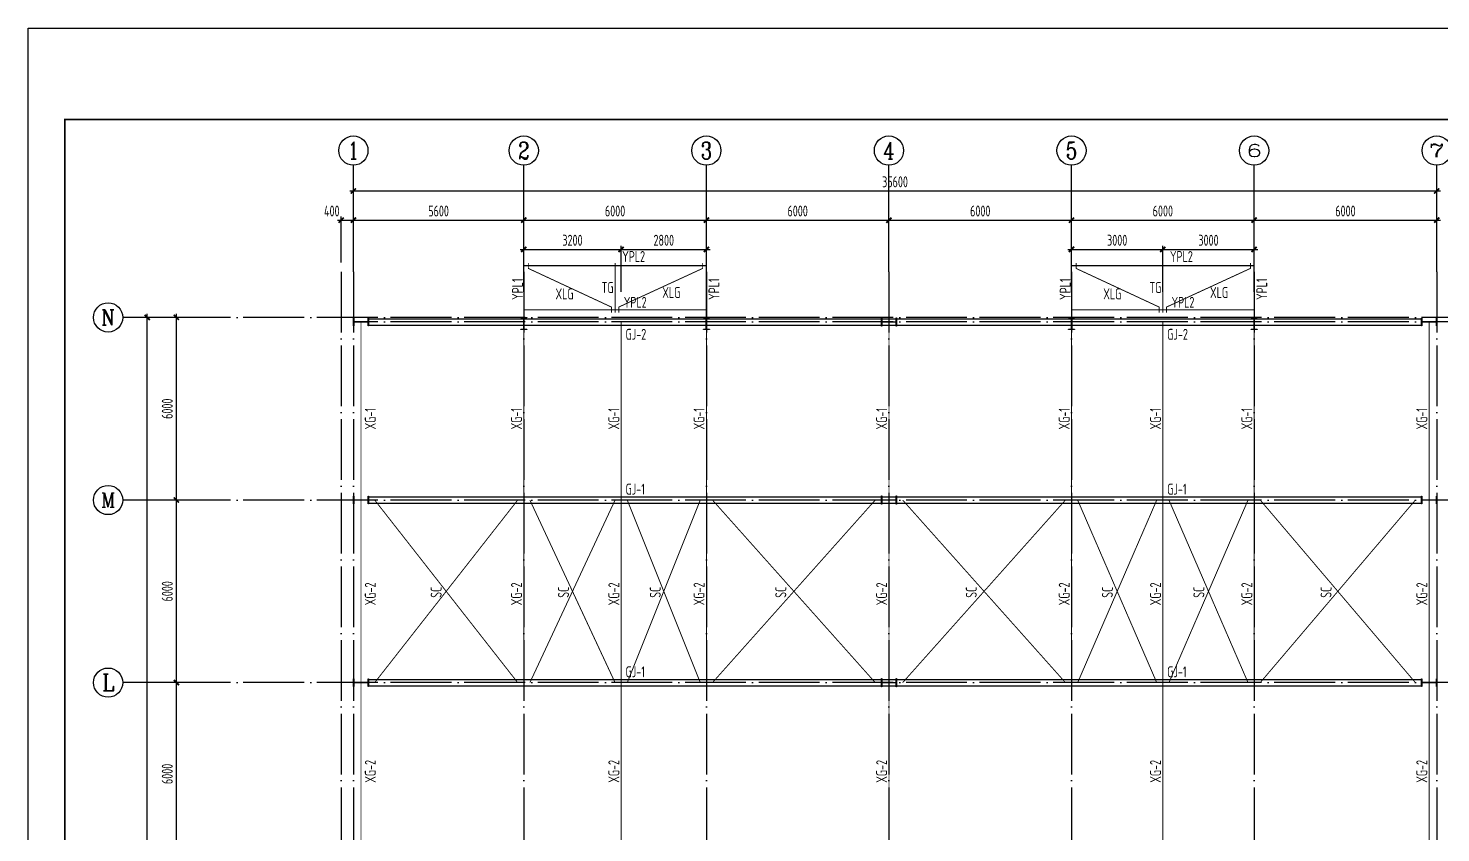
# Model space of a CAD drawing. Extents: x -1389621 to 57380, y -92505 to 283644.
# Drawn here: x -236954 to -190537, y 132134 to 158568 of the extents above; entities that cross this region are included whole.
import ezdxf
from ezdxf.enums import TextEntityAlignment as Align

# ---------------------------------------------------------------- set-up
doc = ezdxf.new("R2010")
doc.units = 0
doc.header["$LTSCALE"] = 100
doc.header["$MEASUREMENT"] = 0
doc.linetypes.add('DOTE', pattern=[2.42, 2, -0.2, 0.02, -0.2])
doc.layers.get('0').update_dxf_attribs({"linetype": 'CONTINUOUS'})
doc.layers.get('Defpoints').update_dxf_attribs({"linetype": 'CONTINUOUS'})
for name, color, linetype in [('10', 7, 'CONTINUOUS'), ('AXIS', 3, 'CONTINUOUS'), ('AXIS_TEXT', 7, 'CONTINUOUS'), ('BORDER', 7, 'CONTINUOUS'), ('DIM', 3, 'CONTINUOUS'), ('DOTE', 1, 'DOTE'), ('柱子', 3, 'CONTINUOUS'), ('梁', 4, 'CONTINUOUS'), ('系杆支撑', 2, 'CONTINUOUS')]:
    doc.layers.add(name, color=color, linetype=linetype)
doc.layers.add('数字', color=3, linetype='CONTINUOUS', lineweight=20)
doc.styles.add('_TCH_AXIS', font='COMPLEX', dxfattribs={"bigfont": 'GBCBIG'})
doc.styles.add('COMPLEX', font='COMPLEX')
doc.styles.add('TSSD_Dimension', font='tssdeng.shx', dxfattribs={"width": 0.7, "bigfont": 'hztxt.shx'})
doc.styles.add('TSSD_REIN', font='Tssdeng.shx', dxfattribs={"width": 0.7, "bigfont": 'hztxt.shx'})
doc.dimstyles.new('TSSD_100_100', dxfattribs={"dimtxt": 300, "dimasz": 100, "dimexe": 100, "dimexo": 250, "dimgap": 100, "dimtad": 1, "dimdec": 0, "dimzin": 0, "dimdsep": 46, "dimtxsty": 'TSSD_Dimension', "dimblk": 'ARCHTICK', "dimblk1": 'ARCHTICK', "dimblk2": 'ARCHTICK', "dimcen": 0, "dimdle": 100, "dimclrt": 7, "dimadec": 0, "dimazin": 0, "dimtfac": 1, "dimtdec": 0, "dimtix": 1, "dimtmove": 2, "dimatfit": 3, "dimfxl": 0, "dimtolj": 1, "dimtzin": 0, "dimarcsym": 0})

# ---------------------------------------------------------------- blocks, each defined once
blk = doc.blocks.new('_ArchTick')
at = {"color": 0, "linetype": 'ByBlock'}
blk.add_lwpolyline([(-0.71, -0.71, 0.5, 0.5, 0), (0.71, 0.71, 0.5, 0.5, 0)], format="xyseb", dxfattribs=at)
blk = doc.blocks.new('*D339')
at = {"layer": 'Defpoints', "color": 0, "ltscale": 100}
for p in [(-232086, 137067), (-230592, 137067), (-230592, 131067)]:
    blk.add_point(p, dxfattribs=at)
at = {"layer": 'DIM', "color": 0, "lineweight": -2, "ltscale": 100}
for p, q in [((-230892, 137067), (-232206, 137067)), ((-232086, 130947), (-232086, 137187)), ((-230892, 131067), (-232206, 131067))]:
    blk.add_line(p, q, dxfattribs=at)
at = {"layer": 'DIM', "color": 0, "lineweight": -2, "ltscale": 100, "xscale": 120, "yscale": 120, "zscale": 120}
for p, rotation in [((-232086, 137067), 90), ((-232086, 131067), 270)]:
    blk.add_blockref('_ArchTick', p, dxfattribs=dict(at, rotation=rotation))
at = {"layer": 'DIM', "color": 7, "ltscale": 100, "insert": (-232386, 134067), "char_height": 360, "attachment_point": 5, "rotation": 90, "style": 'TSSD_Dimension'}
blk.add_mtext('\\A1;6000', dxfattribs=at)
blk = doc.blocks.new('*D340')
at = {"layer": 'Defpoints', "color": 0, "ltscale": 100}
for p in [(-232086, 143067), (-230592, 143067), (-230592, 137067)]:
    blk.add_point(p, dxfattribs=at)
at = {"layer": 'DIM', "color": 0, "lineweight": -2, "ltscale": 100}
for p, q in [((-230892, 143067), (-232206, 143067)), ((-232086, 136947), (-232086, 143187)), ((-230892, 137067), (-232206, 137067))]:
    blk.add_line(p, q, dxfattribs=at)
at = {"layer": 'DIM', "color": 0, "lineweight": -2, "ltscale": 100, "xscale": 120, "yscale": 120, "zscale": 120}
for p, rotation in [((-232086, 143067), 90), ((-232086, 137067), 270)]:
    blk.add_blockref('_ArchTick', p, dxfattribs=dict(at, rotation=rotation))
at = {"layer": 'DIM', "color": 7, "ltscale": 100, "insert": (-232386, 140067), "char_height": 360, "attachment_point": 5, "rotation": 90, "style": 'TSSD_Dimension'}
blk.add_mtext('\\A1;6000', dxfattribs=at)
blk = doc.blocks.new('*D341')
at = {"layer": 'Defpoints', "color": 0, "ltscale": 100}
for p in [(-232086, 149067), (-230592, 149067), (-230592, 143067)]:
    blk.add_point(p, dxfattribs=at)
at = {"layer": 'DIM', "color": 0, "lineweight": -2, "ltscale": 100}
for p, q in [((-230892, 149067), (-232206, 149067)), ((-232086, 142947), (-232086, 149187)), ((-230892, 143067), (-232206, 143067))]:
    blk.add_line(p, q, dxfattribs=at)
at = {"layer": 'DIM', "color": 0, "lineweight": -2, "ltscale": 100, "xscale": 120, "yscale": 120, "zscale": 120}
for p, rotation in [((-232086, 149067), 90), ((-232086, 143067), 270)]:
    blk.add_blockref('_ArchTick', p, dxfattribs=dict(at, rotation=rotation))
at = {"layer": 'DIM', "color": 7, "ltscale": 100, "insert": (-232386, 146067), "char_height": 360, "attachment_point": 5, "rotation": 90, "style": 'TSSD_Dimension'}
blk.add_mtext('\\A1;6000', dxfattribs=at)
blk = doc.blocks.new('*D342')
at = {"layer": 'Defpoints', "color": 0, "ltscale": 100}
for p in [(-233046, 149067), (-230352, 149067), (-230352, 77067)]:
    blk.add_point(p, dxfattribs=at)
at = {"layer": 'DIM', "color": 0, "lineweight": -2, "ltscale": 100}
for p, q in [((-230652, 149067), (-233166, 149067)), ((-233046, 76947), (-233046, 149187)), ((-230652, 77067), (-233166, 77067))]:
    blk.add_line(p, q, dxfattribs=at)
at = {"layer": 'DIM', "color": 0, "lineweight": -2, "ltscale": 100, "xscale": 120, "yscale": 120, "zscale": 120}
for p, rotation in [((-233046, 149067), 90), ((-233046, 77067), 270)]:
    blk.add_blockref('_ArchTick', p, dxfattribs=dict(at, rotation=rotation))
at = {"layer": 'DIM', "color": 7, "ltscale": 100, "insert": (-233346, 113067), "char_height": 360, "attachment_point": 5, "rotation": 90, "style": 'TSSD_Dimension'}
blk.add_mtext('\\A1;72000', dxfattribs=at)
blk = doc.blocks.new('*D363')
at = {"layer": 'Defpoints', "color": 0, "ltscale": 100}
for p in [(-220670, 152263), (-226270, 150567), (-220670, 150567)]:
    blk.add_point(p, dxfattribs=at)
at = {"layer": 'DIM', "color": 0, "lineweight": -2, "ltscale": 100}
for p, q in [((-226390, 152263), (-220550, 152263)), ((-226270, 150867), (-226270, 152383)), ((-220670, 150867), (-220670, 152383))]:
    blk.add_line(p, q, dxfattribs=at)
at = {"layer": 'DIM', "color": 0, "lineweight": -2, "ltscale": 100, "xscale": 120, "yscale": 120, "zscale": 120, "rotation": 180}
blk.add_blockref('_ArchTick', (-226270, 152263), dxfattribs=at)
at = {"layer": 'DIM', "color": 0, "lineweight": -2, "ltscale": 100, "xscale": 120, "yscale": 120, "zscale": 120}
blk.add_blockref('_ArchTick', (-220670, 152263), dxfattribs=at)
at = {"layer": 'DIM', "color": 7, "ltscale": 100, "insert": (-223470, 152563), "char_height": 360, "attachment_point": 5, "style": 'TSSD_Dimension'}
blk.add_mtext('\\A1;5600', dxfattribs=at)
blk = doc.blocks.new('*D364')
at = {"layer": 'Defpoints', "color": 0, "ltscale": 100}
for p in [(-214670, 152263), (-220670, 150567), (-214670, 150567)]:
    blk.add_point(p, dxfattribs=at)
at = {"layer": 'DIM', "color": 0, "lineweight": -2, "ltscale": 100}
for p, q in [((-220790, 152263), (-214550, 152263)), ((-220670, 150867), (-220670, 152383)), ((-214670, 150867), (-214670, 152383))]:
    blk.add_line(p, q, dxfattribs=at)
at = {"layer": 'DIM', "color": 0, "lineweight": -2, "ltscale": 100, "xscale": 120, "yscale": 120, "zscale": 120, "rotation": 180}
blk.add_blockref('_ArchTick', (-220670, 152263), dxfattribs=at)
at = {"layer": 'DIM', "color": 0, "lineweight": -2, "ltscale": 100, "xscale": 120, "yscale": 120, "zscale": 120}
blk.add_blockref('_ArchTick', (-214670, 152263), dxfattribs=at)
at = {"layer": 'DIM', "color": 7, "ltscale": 100, "insert": (-217670, 152563), "char_height": 360, "attachment_point": 5, "style": 'TSSD_Dimension'}
blk.add_mtext('\\A1;6000', dxfattribs=at)
blk = doc.blocks.new('*D365')
at = {"layer": 'Defpoints', "color": 0, "ltscale": 100}
for p in [(-208670, 152263), (-214670, 150567), (-208670, 150567)]:
    blk.add_point(p, dxfattribs=at)
at = {"layer": 'DIM', "color": 0, "lineweight": -2, "ltscale": 100}
for p, q in [((-214790, 152263), (-208550, 152263)), ((-214670, 150867), (-214670, 152383)), ((-208670, 150867), (-208670, 152383))]:
    blk.add_line(p, q, dxfattribs=at)
at = {"layer": 'DIM', "color": 0, "lineweight": -2, "ltscale": 100, "xscale": 120, "yscale": 120, "zscale": 120, "rotation": 180}
blk.add_blockref('_ArchTick', (-214670, 152263), dxfattribs=at)
at = {"layer": 'DIM', "color": 0, "lineweight": -2, "ltscale": 100, "xscale": 120, "yscale": 120, "zscale": 120}
blk.add_blockref('_ArchTick', (-208670, 152263), dxfattribs=at)
at = {"layer": 'DIM', "color": 7, "ltscale": 100, "insert": (-211670, 152563), "char_height": 360, "attachment_point": 5, "style": 'TSSD_Dimension'}
blk.add_mtext('\\A1;6000', dxfattribs=at)
blk = doc.blocks.new('*D366')
at = {"layer": 'Defpoints', "color": 0, "ltscale": 100}
for p in [(-202670, 152263), (-208670, 150567), (-202670, 150567)]:
    blk.add_point(p, dxfattribs=at)
at = {"layer": 'DIM', "color": 0, "lineweight": -2, "ltscale": 100}
for p, q in [((-208790, 152263), (-202550, 152263)), ((-208670, 150867), (-208670, 152383)), ((-202670, 150867), (-202670, 152383))]:
    blk.add_line(p, q, dxfattribs=at)
at = {"layer": 'DIM', "color": 0, "lineweight": -2, "ltscale": 100, "xscale": 120, "yscale": 120, "zscale": 120, "rotation": 180}
blk.add_blockref('_ArchTick', (-208670, 152263), dxfattribs=at)
at = {"layer": 'DIM', "color": 0, "lineweight": -2, "ltscale": 100, "xscale": 120, "yscale": 120, "zscale": 120}
blk.add_blockref('_ArchTick', (-202670, 152263), dxfattribs=at)
at = {"layer": 'DIM', "color": 7, "ltscale": 100, "insert": (-205670, 152563), "char_height": 360, "attachment_point": 5, "style": 'TSSD_Dimension'}
blk.add_mtext('\\A1;6000', dxfattribs=at)
blk = doc.blocks.new('*D367')
at = {"layer": 'Defpoints', "color": 0, "ltscale": 100}
for p in [(-196670, 152263), (-202670, 150567), (-196670, 150567)]:
    blk.add_point(p, dxfattribs=at)
at = {"layer": 'DIM', "color": 0, "lineweight": -2, "ltscale": 100}
for p, q in [((-202790, 152263), (-196550, 152263)), ((-202670, 150867), (-202670, 152383)), ((-196670, 150867), (-196670, 152383))]:
    blk.add_line(p, q, dxfattribs=at)
at = {"layer": 'DIM', "color": 0, "lineweight": -2, "ltscale": 100, "xscale": 120, "yscale": 120, "zscale": 120, "rotation": 180}
blk.add_blockref('_ArchTick', (-202670, 152263), dxfattribs=at)
at = {"layer": 'DIM', "color": 0, "lineweight": -2, "ltscale": 100, "xscale": 120, "yscale": 120, "zscale": 120}
blk.add_blockref('_ArchTick', (-196670, 152263), dxfattribs=at)
at = {"layer": 'DIM', "color": 7, "ltscale": 100, "insert": (-199670, 152563), "char_height": 360, "attachment_point": 5, "style": 'TSSD_Dimension'}
blk.add_mtext('\\A1;6000', dxfattribs=at)
blk = doc.blocks.new('*D368')
at = {"layer": 'Defpoints', "color": 0, "ltscale": 100}
for p in [(-190670, 152263), (-196670, 150567), (-190670, 150567)]:
    blk.add_point(p, dxfattribs=at)
at = {"layer": 'DIM', "color": 0, "lineweight": -2, "ltscale": 100}
for p, q in [((-196790, 152263), (-190550, 152263)), ((-196670, 150867), (-196670, 152383)), ((-190670, 150867), (-190670, 152383))]:
    blk.add_line(p, q, dxfattribs=at)
at = {"layer": 'DIM', "color": 0, "lineweight": -2, "ltscale": 100, "xscale": 120, "yscale": 120, "zscale": 120, "rotation": 180}
blk.add_blockref('_ArchTick', (-196670, 152263), dxfattribs=at)
at = {"layer": 'DIM', "color": 0, "lineweight": -2, "ltscale": 100, "xscale": 120, "yscale": 120, "zscale": 120}
blk.add_blockref('_ArchTick', (-190670, 152263), dxfattribs=at)
at = {"layer": 'DIM', "color": 7, "ltscale": 100, "insert": (-193670, 152563), "char_height": 360, "attachment_point": 5, "style": 'TSSD_Dimension'}
blk.add_mtext('\\A1;6000', dxfattribs=at)
blk = doc.blocks.new('*D369')
at = {"layer": 'Defpoints', "color": 0, "ltscale": 100}
for p in [(-190670, 153223), (-226270, 150327), (-190670, 150327)]:
    blk.add_point(p, dxfattribs=at)
at = {"layer": 'DIM', "color": 0, "lineweight": -2, "ltscale": 100}
for p, q in [((-226390, 153223), (-190550, 153223)), ((-226270, 150627), (-226270, 153343)), ((-190670, 150627), (-190670, 153343))]:
    blk.add_line(p, q, dxfattribs=at)
at = {"layer": 'DIM', "color": 0, "lineweight": -2, "ltscale": 100, "xscale": 120, "yscale": 120, "zscale": 120, "rotation": 180}
blk.add_blockref('_ArchTick', (-226270, 153223), dxfattribs=at)
at = {"layer": 'DIM', "color": 0, "lineweight": -2, "ltscale": 100, "xscale": 120, "yscale": 120, "zscale": 120}
blk.add_blockref('_ArchTick', (-190670, 153223), dxfattribs=at)
at = {"layer": 'DIM', "color": 7, "ltscale": 100, "insert": (-208470, 153523), "char_height": 360, "attachment_point": 5, "style": 'TSSD_Dimension'}
blk.add_mtext('\\A1;35600', dxfattribs=at)
blk = doc.blocks.new('*D371')
at = {"layer": 'Defpoints', "color": 0, "ltscale": 100}
for p in [(-226270, 152263), (-226670, 150567), (-226270, 150567)]:
    blk.add_point(p, dxfattribs=at)
at = {"layer": 'DIM', "color": 0, "lineweight": -2, "ltscale": 100}
for p, q in [((-226790, 152263), (-226150, 152263)), ((-226670, 150867), (-226670, 152383)), ((-226270, 150867), (-226270, 152383))]:
    blk.add_line(p, q, dxfattribs=at)
at = {"layer": 'DIM', "color": 0, "lineweight": -2, "ltscale": 100, "xscale": 120, "yscale": 120, "zscale": 120, "rotation": 180}
blk.add_blockref('_ArchTick', (-226670, 152263), dxfattribs=at)
at = {"layer": 'DIM', "color": 0, "lineweight": -2, "ltscale": 100, "xscale": 120, "yscale": 120, "zscale": 120}
blk.add_blockref('_ArchTick', (-226270, 152263), dxfattribs=at)
at = {"layer": 'DIM', "color": 7, "ltscale": 100, "insert": (-226979, 152563), "char_height": 360, "attachment_point": 5, "style": 'TSSD_Dimension'}
blk.add_mtext('\\A1;400', dxfattribs=at)
blk = doc.blocks.new('_AXISO')
blk.add_circle((0, 0), 0.5)
at = {"layer": 'AXIS_TEXT', "style": 'COMPLEX', "width": 1.041667}
blk.add_attdef('A', text='', height=0.56, dxfattribs=at).set_placement((-0.25, -0.28), (0.25, -0.28), align=Align.FIT)
blk = doc.blocks.new('*D372')
at = {"layer": 'Defpoints', "color": 0, "ltscale": 100}
for p in [(-214670, 151303), (-217470, 149607), (-214670, 149607)]:
    blk.add_point(p, dxfattribs=at)
at = {"layer": 'DIM', "color": 0, "lineweight": -2, "ltscale": 100}
for p, q in [((-217470, 149907), (-217470, 151423)), ((-214670, 149907), (-214670, 151423)), ((-217590, 151303), (-214550, 151303))]:
    blk.add_line(p, q, dxfattribs=at)
at = {"layer": 'DIM', "color": 0, "lineweight": -2, "ltscale": 100, "xscale": 120, "yscale": 120, "zscale": 120, "rotation": 180}
blk.add_blockref('_ArchTick', (-217470, 151303), dxfattribs=at)
at = {"layer": 'DIM', "color": 0, "lineweight": -2, "ltscale": 100, "xscale": 120, "yscale": 120, "zscale": 120}
blk.add_blockref('_ArchTick', (-214670, 151303), dxfattribs=at)
at = {"layer": 'DIM', "color": 7, "ltscale": 100, "insert": (-216070, 151603), "char_height": 360, "attachment_point": 5, "style": 'TSSD_Dimension'}
blk.add_mtext('\\A1;2800', dxfattribs=at)
blk = doc.blocks.new('*D373')
at = {"layer": 'Defpoints', "color": 0, "ltscale": 100}
for p in [(-217470, 151303), (-220670, 149607), (-217470, 149607)]:
    blk.add_point(p, dxfattribs=at)
at = {"layer": 'DIM', "color": 0, "lineweight": -2, "ltscale": 100}
for p, q in [((-220670, 149907), (-220670, 151423)), ((-217470, 149907), (-217470, 151423)), ((-220790, 151303), (-217350, 151303))]:
    blk.add_line(p, q, dxfattribs=at)
at = {"layer": 'DIM', "color": 0, "lineweight": -2, "ltscale": 100, "xscale": 120, "yscale": 120, "zscale": 120, "rotation": 180}
blk.add_blockref('_ArchTick', (-220670, 151303), dxfattribs=at)
at = {"layer": 'DIM', "color": 0, "lineweight": -2, "ltscale": 100, "xscale": 120, "yscale": 120, "zscale": 120}
blk.add_blockref('_ArchTick', (-217470, 151303), dxfattribs=at)
at = {"layer": 'DIM', "color": 7, "ltscale": 100, "insert": (-219070, 151603), "char_height": 360, "attachment_point": 5, "style": 'TSSD_Dimension'}
blk.add_mtext('\\A1;3200', dxfattribs=at)
blk = doc.blocks.new('*D374')
at = {"layer": 'Defpoints', "color": 0, "ltscale": 100}
for p in [(-199670, 151303), (-202670, 149607), (-199670, 149607)]:
    blk.add_point(p, dxfattribs=at)
at = {"layer": 'DIM', "color": 0, "lineweight": -2, "ltscale": 100}
for p, q in [((-202670, 149907), (-202670, 151423)), ((-199670, 149907), (-199670, 151423)), ((-202790, 151303), (-199550, 151303))]:
    blk.add_line(p, q, dxfattribs=at)
at = {"layer": 'DIM', "color": 0, "lineweight": -2, "ltscale": 100, "xscale": 120, "yscale": 120, "zscale": 120, "rotation": 180}
blk.add_blockref('_ArchTick', (-202670, 151303), dxfattribs=at)
at = {"layer": 'DIM', "color": 0, "lineweight": -2, "ltscale": 100, "xscale": 120, "yscale": 120, "zscale": 120}
blk.add_blockref('_ArchTick', (-199670, 151303), dxfattribs=at)
at = {"layer": 'DIM', "color": 7, "ltscale": 100, "insert": (-201170, 151603), "char_height": 360, "attachment_point": 5, "style": 'TSSD_Dimension'}
blk.add_mtext('\\A1;3000', dxfattribs=at)
blk = doc.blocks.new('*D375')
at = {"layer": 'Defpoints', "color": 0, "ltscale": 100}
for p in [(-196670, 151303), (-199670, 149607), (-196670, 149607)]:
    blk.add_point(p, dxfattribs=at)
at = {"layer": 'DIM', "color": 0, "lineweight": -2, "ltscale": 100}
for p, q in [((-199670, 149907), (-199670, 151423)), ((-196670, 149907), (-196670, 151423)), ((-199790, 151303), (-196550, 151303))]:
    blk.add_line(p, q, dxfattribs=at)
at = {"layer": 'DIM', "color": 0, "lineweight": -2, "ltscale": 100, "xscale": 120, "yscale": 120, "zscale": 120, "rotation": 180}
blk.add_blockref('_ArchTick', (-199670, 151303), dxfattribs=at)
at = {"layer": 'DIM', "color": 0, "lineweight": -2, "ltscale": 100, "xscale": 120, "yscale": 120, "zscale": 120}
blk.add_blockref('_ArchTick', (-196670, 151303), dxfattribs=at)
at = {"layer": 'DIM', "color": 7, "ltscale": 100, "insert": (-198170, 151603), "char_height": 360, "attachment_point": 5, "style": 'TSSD_Dimension'}
blk.add_mtext('\\A1;3000', dxfattribs=at)

msp = doc.modelspace()

# ---------------------------------------------------------------- linework, layer by layer
at = {"layer": '10', "const_width": 40}
for points in [[(-214669.75, 149066.574), (-214669.75, 150766.574), (-220669.75, 150766.574), (-220669.75, 149066.574)], [(-196669.75, 149066.574), (-196669.75, 150766.574), (-202669.75, 150766.574), (-202669.75, 149066.574)], [(-214669.75, 149316.574), (-220669.75, 149316.574)], [(-196669.75, 149316.574), (-202669.75, 149316.574)]]:
    msp.add_lwpolyline(points, dxfattribs=at)
at = {"layer": 'AXIS'}
for p, q in [((-226269.75, 150566.574), (-226269.75, 154068.464)), ((-220669.75, 150566.574), (-220669.75, 154068.464)), ((-214669.75, 150566.574), (-214669.75, 154068.464)), ((-208669.75, 150566.574), (-208669.75, 154068.464)), ((-202669.75, 150566.574), (-202669.75, 154068.464)), ((-196669.75, 150566.574), (-196669.75, 154068.464)), ((-190669.75, 150566.574), (-190669.75, 154068.464)), ((-230591.747, 149066.574), (-233849.493, 149066.574)), ((-230591.747, 143066.574), (-233849.493, 143066.574)), ((-230591.747, 137066.574), (-233849.493, 137066.574))]:
    msp.add_line(p, q, dxfattribs=at)
at = {"layer": 'BORDER'}
msp.add_lwpolyline([(-236954.028, 57648.326), (-236954.028, 158568.326), (-165674.028, 158568.326), (-165674.028, 57648.326)], close=True, dxfattribs=at)
at = {"layer": 'BORDER', "const_width": 60}
msp.add_lwpolyline([(-235754.028, 58848.326), (-235754.028, 155568.326), (-166874.028, 155568.326), (-166874.028, 58848.326)], close=True, dxfattribs=at)
at = {"layer": 'DOTE', "linetype": 'DOTE', "ltscale": 10}
for p, q in [((-226669.75, 150566.574), (-226669.75, 75566.574)), ((-226269.75, 150566.574), (-226269.75, 75566.574)), ((-220669.75, 150566.574), (-220669.75, 75566.574)), ((-214669.75, 150566.574), (-214669.75, 75566.574)), ((-208669.75, 150566.574), (-208669.75, 75566.574)), ((-202669.75, 150566.574), (-202669.75, 75566.574)), ((-196669.75, 150566.574), (-196669.75, 75566.574)), ((-190669.75, 150566.574), (-190669.75, 75566.574)), ((-189169.75, 149066.574), (-230591.747, 149066.574)), ((-189169.75, 148916.574), (-226269.75, 148916.574)), ((-189169.75, 143066.574), (-230591.747, 143066.574)), ((-189169.75, 137066.574), (-230591.747, 137066.574))]:
    msp.add_line(p, q, dxfattribs=at)
at = {"layer": '柱子', "ltscale": 100}
for points in [[(-226257.75, 148912.574), (-226257.75, 148786.574), (-226269.75, 148786.574), (-226269.75, 149046.574), (-226257.75, 149046.574), (-226257.75, 148920.574), (-225781.75, 148920.574), (-225781.75, 149046.574), (-225769.75, 149046.574), (-225769.75, 148786.574), (-225781.75, 148786.574), (-225781.75, 148912.574)], [(-220665.75, 148678.574), (-220569.75, 148678.574), (-220569.75, 148666.574), (-220769.75, 148666.574), (-220769.75, 148678.574), (-220673.75, 148678.574), (-220673.75, 149054.574), (-220769.75, 149054.574), (-220769.75, 149066.574), (-220569.75, 149066.574), (-220569.75, 149054.574), (-220665.75, 149054.574)], [(-214665.75, 148678.574), (-214569.75, 148678.574), (-214569.75, 148666.574), (-214769.75, 148666.574), (-214769.75, 148678.574), (-214673.75, 148678.574), (-214673.75, 149054.574), (-214769.75, 149054.574), (-214769.75, 149066.574), (-214569.75, 149066.574), (-214569.75, 149054.574), (-214665.75, 149054.574)], [(-208907.75, 148912.574), (-208907.75, 148776.574), (-208919.75, 148776.574), (-208919.75, 149056.574), (-208907.75, 149056.574), (-208907.75, 148920.574), (-208431.75, 148920.574), (-208431.75, 149056.574), (-208419.75, 149056.574), (-208419.75, 148776.574), (-208431.75, 148776.574), (-208431.75, 148912.574)], [(-202665.75, 148678.574), (-202569.75, 148678.574), (-202569.75, 148666.574), (-202769.75, 148666.574), (-202769.75, 148678.574), (-202673.75, 148678.574), (-202673.75, 149054.574), (-202769.75, 149054.574), (-202769.75, 149066.574), (-202569.75, 149066.574), (-202569.75, 149054.574), (-202665.75, 149054.574)], [(-196665.75, 148678.574), (-196569.75, 148678.574), (-196569.75, 148666.574), (-196769.75, 148666.574), (-196769.75, 148678.574), (-196673.75, 148678.574), (-196673.75, 149054.574), (-196769.75, 149054.574), (-196769.75, 149066.574), (-196569.75, 149066.574), (-196569.75, 149054.574), (-196665.75, 149054.574)], [(-191157.75, 148912.574), (-191157.75, 148786.574), (-191169.75, 148786.574), (-191169.75, 149046.574), (-191157.75, 149046.574), (-191157.75, 148920.574), (-190681.75, 148920.574), (-190681.75, 149046.574), (-190669.75, 149046.574), (-190669.75, 148786.574), (-190681.75, 148786.574), (-190681.75, 148912.574)], [(-226257.75, 143062.574), (-226257.75, 142936.574), (-226269.75, 142936.574), (-226269.75, 143196.574), (-226257.75, 143196.574), (-226257.75, 143070.574), (-225781.75, 143070.574), (-225781.75, 143196.574), (-225769.75, 143196.574), (-225769.75, 142936.574), (-225781.75, 142936.574), (-225781.75, 143062.574)], [(-208907.75, 143062.574), (-208907.75, 142926.574), (-208919.75, 142926.574), (-208919.75, 143206.574), (-208907.75, 143206.574), (-208907.75, 143070.574), (-208431.75, 143070.574), (-208431.75, 143206.574), (-208419.75, 143206.574), (-208419.75, 142926.574), (-208431.75, 142926.574), (-208431.75, 143062.574)], [(-191157.75, 143062.574), (-191157.75, 142936.574), (-191169.75, 142936.574), (-191169.75, 143196.574), (-191157.75, 143196.574), (-191157.75, 143070.574), (-190681.75, 143070.574), (-190681.75, 143196.574), (-190669.75, 143196.574), (-190669.75, 142936.574), (-190681.75, 142936.574), (-190681.75, 143062.574)], [(-226257.75, 137062.574), (-226257.75, 136936.574), (-226269.75, 136936.574), (-226269.75, 137196.574), (-226257.75, 137196.574), (-226257.75, 137070.574), (-225781.75, 137070.574), (-225781.75, 137196.574), (-225769.75, 137196.574), (-225769.75, 136936.574), (-225781.75, 136936.574), (-225781.75, 137062.574)], [(-208907.75, 137062.574), (-208907.75, 136926.574), (-208919.75, 136926.574), (-208919.75, 137206.574), (-208907.75, 137206.574), (-208907.75, 137070.574), (-208431.75, 137070.574), (-208431.75, 137206.574), (-208419.75, 137206.574), (-208419.75, 136926.574), (-208431.75, 136926.574), (-208431.75, 137062.574)], [(-191157.75, 137062.574), (-191157.75, 136936.574), (-191169.75, 136936.574), (-191169.75, 137196.574), (-191157.75, 137196.574), (-191157.75, 137070.574), (-190681.75, 137070.574), (-190681.75, 137196.574), (-190669.75, 137196.574), (-190669.75, 136936.574), (-190681.75, 136936.574), (-190681.75, 137062.574)]]:
    msp.add_lwpolyline(points, close=True, dxfattribs=at)
at = {"layer": '梁', "ltscale": 100}
for p, q in [((-225769.75, 149016.574), (-191169.75, 149016.574)), ((-225769.75, 148816.574), (-191169.75, 148816.574)), ((-225769.75, 143166.574), (-191169.75, 143166.574)), ((-225769.75, 142966.574), (-191169.75, 142966.574)), ((-225769.75, 137166.574), (-191169.75, 137166.574)), ((-225769.75, 136966.574), (-191169.75, 136966.574))]:
    msp.add_line(p, q, dxfattribs=at)
at = {"layer": '系杆支撑', "const_width": 30}
for points in [[(-220520.125, 150856.387), (-220520.125, 150676.761), (-217789.75, 149406.736), (-217789.75, 149226.412)], [(-217669.75, 150856.387), (-217669.75, 149226.412)], [(-214793.125, 150856.387), (-214793.125, 150676.761), (-217549.75, 149406.736), (-217549.75, 149226.412)], [(-202520.125, 150856.387), (-202520.125, 150676.761), (-199789.75, 149406.736), (-199789.75, 149226.412)], [(-199669.75, 150856.387), (-199669.75, 149226.412)], [(-196793.125, 150856.387), (-196793.125, 150676.761), (-199549.75, 149406.736), (-199549.75, 149226.412)], [(-226019.75, 77216.574), (-226019.75, 148916.574)], [(-220669.75, 137066.574), (-220669.75, 148916.574)], [(-217469.75, 77216.574), (-217469.75, 148916.574)], [(-214669.75, 137066.574), (-214669.75, 148916.574)], [(-208669.75, 77216.574), (-208669.75, 148916.574)], [(-202669.75, 137066.574), (-202669.75, 148916.574)], [(-199669.75, 77216.574), (-199669.75, 148916.574)], [(-196669.75, 137066.574), (-196669.75, 148916.574)], [(-190919.75, 77216.574), (-190919.75, 148916.574)], [(-220869.75, 137066.574), (-225569.75, 143066.574)], [(-225569.75, 137066.574), (-220869.75, 143066.574)], [(-220669.75, 137066.574), (-220669.75, 143066.574)], [(-217669.75, 137066.574), (-220469.75, 143066.574)], [(-220469.75, 137066.574), (-217669.75, 143066.574)], [(-217269.75, 137066.574), (-214869.75, 143066.574)], [(-214869.75, 137066.574), (-217269.75, 143066.574)], [(-214669.75, 137066.574), (-214669.75, 143066.574)], [(-214469.75, 137066.574), (-209119.75, 143066.574)], [(-209119.75, 137066.574), (-214469.75, 143066.574)], [(-202869.75, 137066.574), (-208219.75, 143066.574)], [(-208219.75, 137066.574), (-202869.75, 143066.574)], [(-202669.75, 137066.574), (-202669.75, 143066.574)], [(-199869.75, 137066.574), (-202469.75, 143066.574)], [(-202469.75, 137066.574), (-199869.75, 143066.574)], [(-199469.75, 137066.574), (-196869.75, 143066.574)], [(-196869.75, 137066.574), (-199469.75, 143066.574)], [(-196669.75, 137066.574), (-196669.75, 143066.574)], [(-196469.75, 137066.574), (-191369.75, 143066.574)], [(-191369.75, 137066.574), (-196469.75, 143066.574)]]:
    msp.add_lwpolyline(points, dxfattribs=at)

# ---------------------------------------------------------------- block references
at = {"layer": 'AXIS'}
ref = msp.add_blockref('_AXISO', (-226270.541, 154548.464), dxfattribs=dict(at, xscale=960, yscale=960, zscale=960))
ref.add_attrib('A', '1', dxfattribs={"layer": 'AXIS_TEXT', "ltscale": 0.5, "height": 559.138, "style": '_TCH_AXIS', "width": 1.555556}).set_placement((-226456.921, 154268.895), (-226084.162, 154268.895), align=Align.FIT)
ref = msp.add_blockref('_AXISO', (-220670.541, 154548.464), dxfattribs=dict(at, xscale=960, yscale=960, zscale=960))
ref.add_attrib('A', '2', dxfattribs={"layer": 'AXIS_TEXT', "ltscale": 0.5, "height": 559.138, "style": '_TCH_AXIS'}).set_placement((-220856.921, 154268.895), (-220484.162, 154268.895), align=Align.FIT)
ref = msp.add_blockref('_AXISO', (-214670.541, 154548.464), dxfattribs=dict(at, xscale=960, yscale=960, zscale=960))
ref.add_attrib('A', '3', dxfattribs={"layer": 'AXIS_TEXT', "ltscale": 0.5, "height": 559.138, "style": '_TCH_AXIS'}).set_placement((-214856.921, 154268.895), (-214484.162, 154268.895), align=Align.FIT)
ref = msp.add_blockref('_AXISO', (-208670.541, 154548.464), dxfattribs=dict(at, xscale=960, yscale=960, zscale=960))
ref.add_attrib('A', '4', dxfattribs={"layer": 'AXIS_TEXT', "ltscale": 0.5, "height": 559.138, "style": '_TCH_AXIS', "width": 0.875}).set_placement((-208856.921, 154268.895), (-208484.162, 154268.895), align=Align.FIT)
ref = msp.add_blockref('_AXISO', (-202670.541, 154548.464), dxfattribs=dict(at, xscale=960, yscale=960, zscale=960))
ref.add_attrib('A', '5', dxfattribs={"layer": 'AXIS_TEXT', "ltscale": 0.5, "height": 559.138, "style": '_TCH_AXIS'}).set_placement((-202856.921, 154268.895), (-202484.162, 154268.895), align=Align.FIT)
ref = msp.add_blockref('_AXISO', (-196670.541, 154548.464), dxfattribs=dict(at, xscale=960, yscale=960, zscale=960))
ref.add_attrib('A', '6', dxfattribs={"layer": 'AXIS_TEXT', "ltscale": 0.5, "height": 394.135, "style": '_TCH_AXIS', "width": 2.071429}).set_placement((-196942.682, 154351.397), (-196398.401, 154351.397), align=Align.FIT)
ref = msp.add_blockref('_AXISO', (-190670.541, 154548.464), dxfattribs=dict(at, xscale=960, yscale=960, zscale=960))
ref.add_attrib('A', '7', dxfattribs={"layer": 'AXIS_TEXT', "ltscale": 0.5, "height": 442.515, "style": '_TCH_AXIS', "width": 1.714286}).set_placement((-190923.407, 154327.207), (-190417.676, 154327.207), align=Align.FIT)
ref = msp.add_blockref('_AXISO', (-234329.493, 149066.574), dxfattribs=dict(at, xscale=960, yscale=960, zscale=960))
ref.add_attrib('A', 'N', dxfattribs={"layer": 'AXIS_TEXT', "ltscale": 0.5, "height": 498.312, "style": '_TCH_AXIS'}).set_placement((-234554.919, 148817.418), (-234104.066, 148817.418), align=Align.FIT)
ref = msp.add_blockref('_AXISO', (-234329.493, 143066.574), dxfattribs=dict(at, xscale=960, yscale=960, zscale=960))
ref.add_attrib('A', 'M', dxfattribs={"layer": 'AXIS_TEXT', "ltscale": 0.5, "height": 475.176, "style": '_TCH_AXIS'}).set_placement((-234567.08, 142828.986), (-234091.905, 142828.986), align=Align.FIT)
ref = msp.add_blockref('_AXISO', (-234329.493, 137066.574), dxfattribs=dict(at, xscale=960, yscale=960, zscale=960))
ref.add_attrib('A', 'L', dxfattribs={"layer": 'AXIS_TEXT', "ltscale": 0.5, "height": 546.829, "style": '_TCH_AXIS'}).set_placement((-234524.789, 136793.159), (-234134.197, 136793.159), align=Align.FIT)

# ---------------------------------------------------------------- texts
at = {"layer": '数字', "ltscale": 100, "style": 'TSSD_REIN', "width": 0.7}
for s, p in [('YPL2', (-217435.804, 150888.633)), ('YPL2', (-199435.804, 150888.633)), ('XLG', (-219627.414, 149660.361)), ('TG', (-218111.804, 149869.633)), ('XLG', (-216118.699, 149706.361)), ('XLG', (-201627.414, 149660.361)), ('TG', (-200111.804, 149869.633)), ('XLG', (-198118.699, 149706.361)), ('YPL2', (-217384.18, 149382.633)), ('YPL2', (-199384.18, 149382.633)), ('GJ-2', (-217324.184, 148331.902)), ('GJ-2', (-199524.184, 148331.902)), ('GJ-1', (-217324.184, 143243.346)), ('GJ-1', (-199524.184, 143243.346)), ('GJ-1', (-217324.184, 137243.346)), ('GJ-1', (-199524.184, 137243.346))]:
    msp.add_text(s, height=360, dxfattribs=at).set_placement(p)
for s, p in [('YPL1', (-220698.736, 149641.844)), ('YPL1', (-214240.986, 149641.844)), ('YPL1', (-202698.736, 149641.844)), ('YPL1', (-196240.986, 149641.844)), ('XG-1', (-225532.509, 145386.449)), ('XG-1', (-220730.724, 145386.449)), ('XG-1', (-217530.724, 145386.449)), ('XG-1', (-214730.724, 145386.449)), ('XG-1', (-208730.724, 145386.449)), ('XG-1', (-202730.724, 145386.449)), ('XG-1', (-199730.724, 145386.449)), ('XG-1', (-196730.724, 145386.449)), ('XG-1', (-190980.724, 145386.449)), ('XG-2', (-225532.509, 139608.151)), ('SC', (-223368.806, 139856.128)), ('XG-2', (-220730.724, 139608.151)), ('SC', (-219184.177, 139856.128)), ('XG-2', (-217530.724, 139608.151)), ('SC', (-216168.239, 139856.128)), ('XG-2', (-214730.724, 139608.151)), ('SC', (-212043.227, 139856.128)), ('XG-2', (-208730.724, 139608.151)), ('SC', (-205783.603, 139856.128)), ('XG-2', (-202730.724, 139608.151)), ('SC', (-201311.35, 139856.128)), ('XG-2', (-199730.724, 139608.151)), ('SC', (-198305.104, 139856.128)), ('XG-2', (-196730.724, 139608.151)), ('SC', (-194125.656, 139856.128)), ('XG-2', (-190980.724, 139608.151)), ('XG-2', (-225532.509, 133777.047)), ('XG-2', (-217530.724, 133777.047)), ('XG-2', (-208730.724, 133777.047)), ('XG-2', (-199730.724, 133777.047)), ('XG-2', (-190980.724, 133777.047))]:
    msp.add_text(s, height=360, rotation=90, dxfattribs=at).set_placement(p)

# ---------------------------------------------------------------- dimensions: what is measured, and where the dimension line sits
at = {"layer": 'DIM', "ltscale": 100}
for p1, p2, distance, picture, middle in [((-226269.75, 150326.574), (-190669.75, 150326.574), 2896.364, '*D369', (-208469.75, 153522.938)), ((-226269.75, 150566.574), (-220669.75, 150566.574), 1696.364, '*D363', (-223469.75, 152562.938)), ((-220669.75, 150566.574), (-214669.75, 150566.574), 1696.364, '*D364', (-217669.75, 152562.938)), ((-214669.75, 150566.574), (-208669.75, 150566.574), 1696.364, '*D365', (-211669.75, 152562.938)), ((-208669.75, 150566.574), (-202669.75, 150566.574), 1696.364, '*D366', (-205669.75, 152562.938)), ((-202669.75, 150566.574), (-196669.75, 150566.574), 1696.364, '*D367', (-199669.75, 152562.938)), ((-196669.75, 150566.574), (-190669.75, 150566.574), 1696.364, '*D368', (-193669.75, 152562.938)), ((-220669.75, 149606.574), (-217469.75, 149606.574), 1696.364, '*D373', (-219069.75, 151602.938)), ((-217469.75, 149606.574), (-214669.75, 149606.574), 1696.364, '*D372', (-216069.75, 151602.938)), ((-202669.75, 149606.574), (-199669.75, 149606.574), 1696.364, '*D374', (-201169.75, 151602.938)), ((-199669.75, 149606.574), (-196669.75, 149606.574), 1696.364, '*D375', (-198169.75, 151602.938)), ((-230351.747, 77066.574), (-230351.747, 149066.574), 2694.04, '*D342', (-233345.787, 113066.574)), ((-230591.747, 143066.574), (-230591.747, 149066.574), 1494.04, '*D341', (-232385.787, 146066.574)), ((-230591.747, 137066.574), (-230591.747, 143066.574), 1494.04, '*D340', (-232385.787, 140066.574)), ((-230591.747, 131066.574), (-230591.747, 137066.574), 1494.04, '*D339', (-232385.787, 134066.574))]:
    dim = msp.add_aligned_dim(p1=p1, p2=p2, distance=distance, dimstyle='TSSD_100_100', override={"dimscale": 1.2}, dxfattribs=at)
    dim.commit()
    dim.dimension.update_dxf_attribs({"geometry": picture, "text_midpoint": middle})
dim = msp.add_linear_dim(base=(-226269.75, 152262.938), p1=(-226669.75, 150566.574), p2=(-226269.75, 150566.574), angle=0, dimstyle='TSSD_100_100', override={"dimscale": 1.2}, dxfattribs=at)
dim.commit()
dim.dimension.update_dxf_attribs({"geometry": '*D371', "text_midpoint": (-226979.443, 152562.938), "dimtype": 161})

doc.saveas('drawing.dxf')
